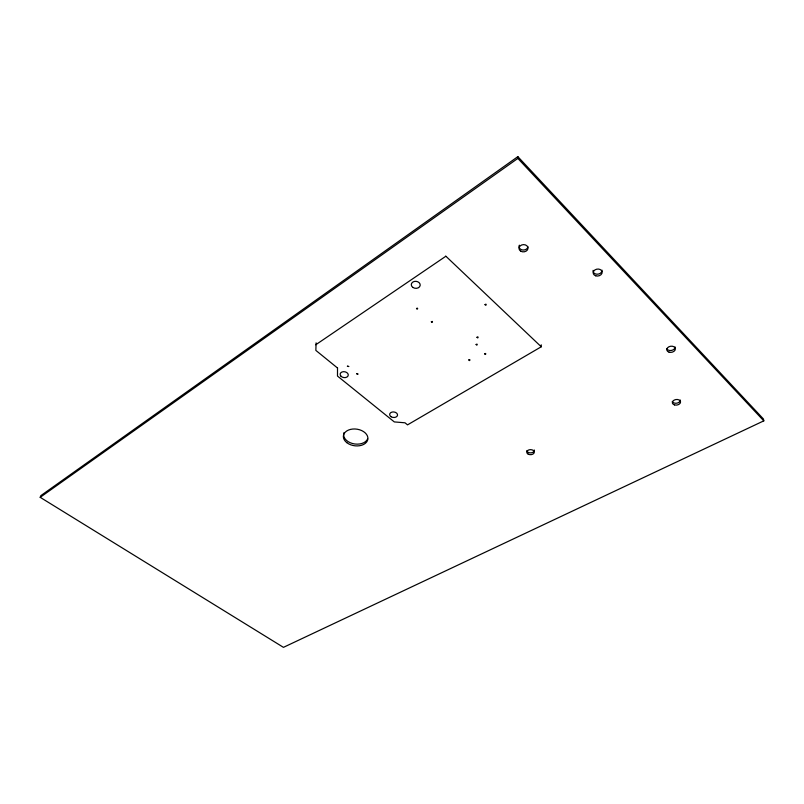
<?xml version="1.0" encoding="UTF-8"?>
<svg xmlns="http://www.w3.org/2000/svg" width="804" height="804" viewBox="0 0 804 804"><rect width="100%" height="100%" fill="white"/><g stroke="black" fill="none" stroke-linecap="round" stroke-linejoin="round"><path stroke-width="1.21" d="M763.8 420.854L517.846 158.418L517.856 156.649L40.853 495.626L40.2 497.324L283.45 647.351L763.8 420.854L763.418 418.964L517.856 156.649M337.519 367.709L337.489 376.061L394.312 421.919L404.985 422.793L407.538 424.864L541.253 346.785L445.728 256.084M337.479 367.971L315.851 350.403L316.093 342.866M40.2 497.324L517.846 158.418M315.731 344.785L445.707 256.345M541.223 344.826L541.253 346.785M534.248 449.989A3.759 2.533 -0.3 0 1 531.032 452.843A3.759 2.533 -0.3 0 1 526.801 450.692M527.957 246.778A4.502 3.618 -3.9 0 1 522.369 249.954A4.502 3.618 -3.9 0 1 519.324 245.18M680.284 400.02A4.12 2.794 -7.7 0 1 676.898 403.146A4.12 2.794 -7.7 0 1 672.285 401.548M675.109 346.946A4.311 3.065 -9.2 0 1 671.581 350.393A4.311 3.065 -9.2 0 1 666.747 348.675M601.995 270.134A4.502 3.477 -8.3 0 1 597.352 274.204A4.502 3.477 -8.3 0 1 593.101 270.375M367.659 438.894A12.331 8.392 8 0 1 352.554 443.537A12.331 8.392 8 0 1 344.042 432.552M485.033 304.626C486.279 306.676 486.872 302.897 485.033 304.626M476.993 337.288C478.099 339.278 478.852 335.73 476.993 337.288M347.418 366.222L348.705 366.513L347.418 366.222M356.614 373.709L357.88 374.061L356.614 373.709M416.512 308.475C417.296 310.656 418.643 307.108 416.512 308.475M431.366 321.751C432.13 323.891 433.487 320.414 431.366 321.751M468.853 359.911C469.556 361.931 470.933 358.654 468.853 359.911M476.129 344.444C476.832 346.524 478.259 343.147 476.129 344.444M484.681 353.77C485.365 355.82 486.792 352.494 484.681 353.77M528.248 454.17A3.769 2.523 -0.2 0 0 534.268 452.481A3.769 2.523 -0.2 0 0 529.092 449.828A3.769 2.523 -0.2 0 0 528.248 454.17M520.771 251.19A4.502 3.618 -3.8 0 0 527.967 248.587A4.502 3.618 -3.8 0 0 521.756 244.949A4.502 3.618 -3.8 0 0 520.771 251.19M674.526 404.914A4.12 2.794 -7.6 0 0 680.546 401.889A4.12 2.794 -7.6 0 0 674.254 400.07A4.12 2.794 -7.6 0 0 674.526 404.914M669.089 352.172A4.321 3.065 -9.2 0 0 675.37 348.805A4.321 3.065 -9.2 0 0 668.777 346.856A4.321 3.065 -9.2 0 0 669.089 352.172M595.764 275.822A4.512 3.487 -8.2 0 0 602.136 271.973A4.512 3.487 -8.2 0 0 595.081 269.832A4.512 3.487 -8.2 0 0 595.764 275.822M346.765 442.622A12.351 8.392 8 0 0 367.428 440.692A12.351 8.392 8 0 0 352.685 429.045A12.351 8.392 8 0 0 346.765 442.622M412.944 287.46A4.472 3.507 5.4 0 0 420.16 285.531A4.472 3.507 5.4 0 0 414.15 281.49A4.472 3.507 5.4 0 0 412.944 287.46M341.027 376.262A4.1 2.955 9.3 0 0 348.001 376.021A4.1 2.955 9.3 0 0 343.579 371.669A4.1 2.955 9.3 0 0 341.027 376.262M391.146 416.763A3.97 2.774 6.3 0 0 397.508 415.326A3.97 2.774 6.3 0 0 392.111 412.06A3.97 2.774 6.3 0 0 391.146 416.763"/></g></svg>
